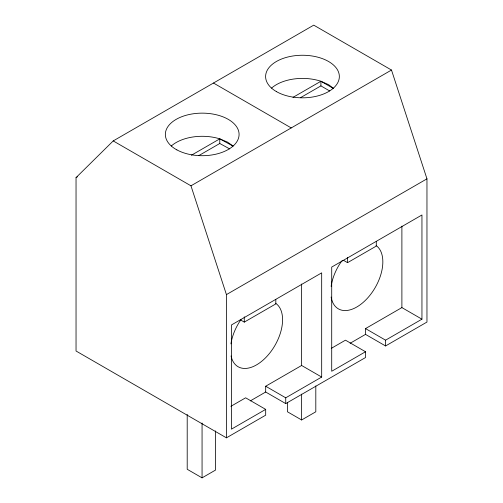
<?xml version="1.0" encoding="UTF-8"?>
<svg xmlns="http://www.w3.org/2000/svg" width="503" height="503" viewBox="0 0 503 503"><rect width="100%" height="100%" fill="white"/><g stroke="black" fill="none" stroke-linecap="round" stroke-linejoin="round"><path stroke-width="0.75" d="M241.031 319.694L240.076 320.927A36.864 21.283 -60 0 0 230.915 343.889M342.26 260.541L340.55 262.723A36.864 21.283 -60 0 0 331.125 286.37M230.858 406.336L245.627 397.81L265.678 409.385L265.678 415.176L226.432 437.836L76.041 351.006L76.041 177.622L113.213 140.922L313.734 25.15L391.491 70.043L426.959 178.835L426.959 322.065L385.568 345.957L365.518 334.382L350.145 343.26M76.041 177.622L77.399 176.836M191.41 155.238L219.773 138.859L227.563 142.123L233.021 146.002M293.01 97.368L320.914 81.26L328.547 84.642L333.238 88.17M198.836 155.578L219.773 143.493L229.67 148.901M300.498 97.676L320.914 85.894L329.685 90.955M113.213 140.922L190.964 185.814L391.491 70.043M226.432 437.836L226.432 294.607L426.959 178.835M240.264 319.795L244.276 322.115L275.814 303.906L275.814 299.367M343.549 260.353L347.56 262.667L376.294 246.08L376.294 241.553M331.263 348.372L345.467 340.173L365.518 351.748L365.518 357.539L285.735 403.601L265.678 392.019L265.678 386.235L301.63 365.48L321.681 377.055L321.681 272.859L231.449 324.957L231.449 429.153L265.678 409.385M365.518 334.382L365.518 328.591L401.891 307.591L421.948 319.172L421.948 214.976L331.71 267.068L331.71 371.264L365.518 351.748M250.305 400.897L265.678 392.019M265.678 386.235L285.735 397.81L321.681 377.055M365.518 328.591L385.568 340.173L421.948 319.172M287.452 402.387L287.452 411.787L301.63 419.974L315.809 411.787L315.809 385.933M187.204 414.434L187.204 469.274L202.061 477.85L215.529 470.072L215.529 430.901M171.272 146.015A36.864 21.283 0 0 1 219.773 138.859L232.971 146.077M271.557 88.107A36.864 21.283 0 0 1 320.914 81.26L333.061 88.27M213.473 83.033L291.224 127.925M190.964 185.814L226.432 294.607M401.891 226.117L401.891 307.591M385.568 340.173L385.568 345.957M347.56 257.385L347.56 262.667M320.914 81.26L320.914 85.894M301.63 284L301.63 365.48M301.63 394.119L301.63 419.974M285.735 397.81L285.735 403.601M244.276 316.815L244.276 322.115M219.773 138.859L219.773 143.493M202.061 423.01L202.061 477.85M275.631 303.296A36.864 21.283 -60 0 1 268.596 354.489A36.864 21.283 -60 0 1 231.053 355.967M376.074 245.539A36.864 21.283 -60 0 1 368.278 297.279A36.864 21.283 -60 0 1 331.112 297.034M176.874 149.881A36.864 21.283 0 0 0 238.076 139.369A36.864 21.283 0 0 0 191.706 114.024A36.864 21.283 0 0 0 176.874 149.881M276.411 91.59A36.864 21.283 0 0 0 338.091 82.046A36.864 21.283 0 0 0 292.941 55.978A36.864 21.283 0 0 0 276.411 91.59"/></g></svg>
